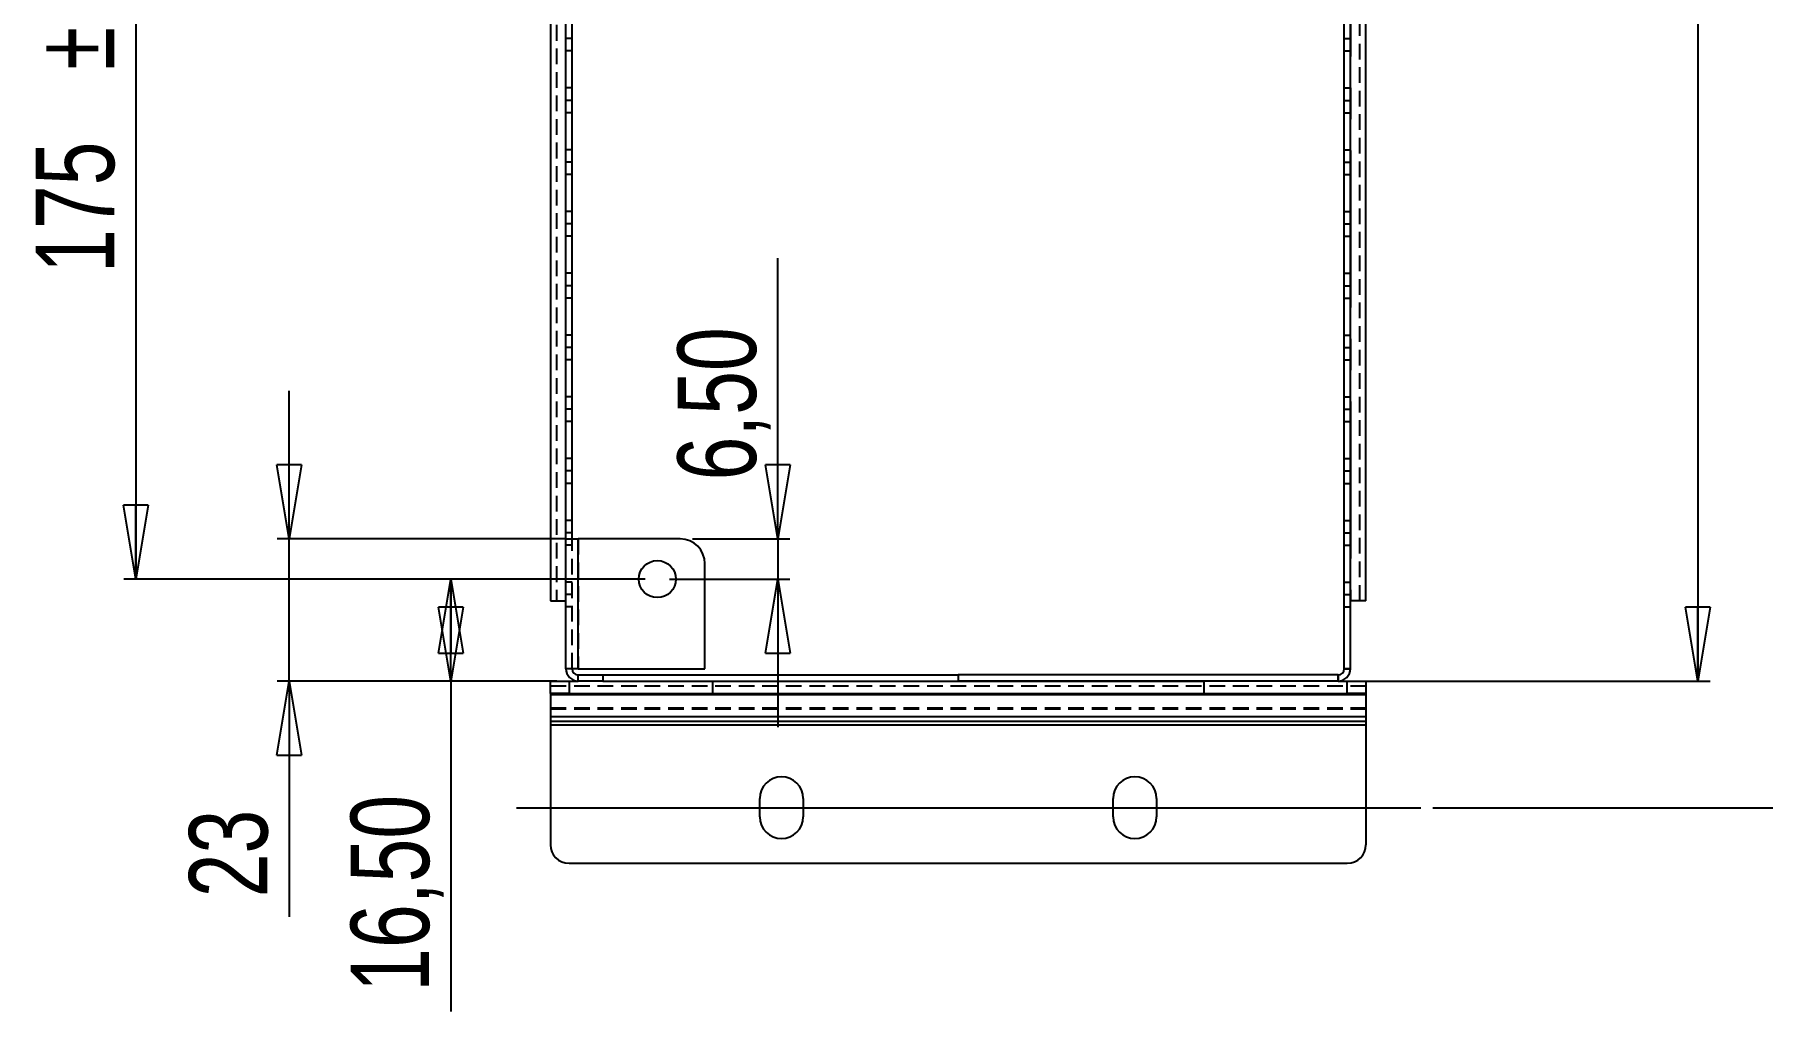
# Model space of a CAD drawing. Extents: x 0 to 841, y 0 to 594.
# Drawn here: x 356.4 to 496.2, y 273 to 352.1 of the extents above; entities that cross this region are included whole.
import ezdxf

# ---------------------------------------------------------------- set-up
doc = ezdxf.new("R2010")
doc.units = 0
doc.linetypes.add('CENTERX2', pattern=[20.32, 12.7, -2.54, 2.54, -2.54])
doc.linetypes.add('HIDDEN', pattern=[1.905, 1.27, -0.635])
doc.layers.get('0').update_dxf_attribs({"linetype": 'CONTINUOUS'})
doc.layers.add('FORMAT', color=7, linetype='CONTINUOUS')
doc.styles.add('SLDTEXTSTYLE0', font='TXT', dxfattribs={"width": 0.75})
doc.dimstyles.new('SLDDIMSTYLE0', dxfattribs={"dimtxt": 6.35, "dimasz": 5.9944, "dimexe": 0, "dimexo": 0.0625, "dimgap": 1.5875, "dimtad": 1, "dimtih": 1, "dimtoh": 1, "dimlfac": 2, "dimzin": 12, "dimtxsty": 'SLDTEXTSTYLE0', "dimblk1": 'CLOSED', "dimblk2": 'CLOSED', "dimsah": 1, "dimcen": 0.09, "dimazin": 3, "dimtfac": 1, "dimtofl": 0, "dimtmove": 0, "dimatfit": 3, "dimtolj": 1, "dimtzin": 12})
doc.dimstyles.new('SLDDIMSTYLE1', dxfattribs={"dimtxt": 6.35, "dimasz": 5.9944, "dimexe": 0, "dimexo": 0.0625, "dimgap": 1.5875, "dimtad": 1, "dimtih": 1, "dimtoh": 1, "dimlfac": 2, "dimzin": 12, "dimtxsty": 'SLDTEXTSTYLE0', "dimblk1": 'CLOSED', "dimblk2": 'CLOSED', "dimsah": 1, "dimcen": 0.09, "dimazin": 3, "dimtol": 1, "dimtp": 0.2, "dimtm": 0.2, "dimtfac": 1, "dimtofl": 0, "dimtmove": 0, "dimatfit": 3, "dimtolj": 1})
doc.dimstyles.new('SLDDIMSTYLE3', dxfattribs={"dimtxt": 6.35, "dimasz": 5.9944, "dimexe": 0, "dimexo": 0.0625, "dimgap": 1.5875, "dimtad": 1, "dimtih": 1, "dimtoh": 1, "dimlfac": 2, "dimzin": 12, "dimtxsty": 'SLDTEXTSTYLE0', "dimblk1": 'CLOSED', "dimblk2": 'CLOSED', "dimsah": 1, "dimcen": 0.09, "dimazin": 3, "dimtol": 1, "dimtm": 0.5, "dimtfac": 1, "dimtofl": 0, "dimtmove": 0, "dimatfit": 3, "dimtolj": 1})

# ---------------------------------------------------------------- blocks, each defined once
blk = doc.blocks.new('_CLOSED')
at = {"color": 0, "linetype": 'BYBLOCK'}
for p, q in [((-1, 0.166667), (0, 0)), ((-1, 0.166667), (-1, -0.166667)), ((0, 0), (-1, -0.166667)), ((0, 0), (-1, 0))]:
    blk.add_line(p, q, dxfattribs=at)
blk = doc.blocks.new('*D12')
at = {"layer": 'FORMAT'}
for p, q in [((469.93, 521.98), (508.96, 521.98)), ((507.97, 521.98), (507.97, 289.48)), ((469.56, 289.48), (508.96, 289.48))]:
    blk.add_line(p, q, dxfattribs=at)
at = {"layer": 'FORMAT', "xscale": 5.9944, "yscale": 5.9944}
for p, rotation in [((507.97, 521.98, 0.05), 90.0000000000004), ((507.97, 289.48, 0.05), 270.0000000000004)]:
    blk.add_blockref('_CLOSED', p, dxfattribs=dict(at, rotation=rotation))
at = {"layer": 'FORMAT', "insert": (499.86, 396.83), "char_height": 6.35, "attachment_point": 1, "rotation": 90, "style": 'SLDTEXTSTYLE0'}
blk.add_mtext('465', dxfattribs=at)
blk = doc.blocks.new('*D13')
at = {"layer": 'FORMAT'}
for p, q in [((462.87, 511.73), (492, 511.73)), ((491.01, 511.73), (491.01, 299.73)), ((462.87, 299.73), (492, 299.73))]:
    blk.add_line(p, q, dxfattribs=at)
at = {"layer": 'FORMAT', "xscale": 5.9944, "yscale": 5.9944}
for p, rotation in [((491.01, 511.73, -66.66), 90.0000000000006), ((491.01, 299.73, -66.66), 270.0000000000006)]:
    blk.add_blockref('_CLOSED', p, dxfattribs=dict(at, rotation=rotation))
at = {"layer": 'FORMAT', "char_height": 6.35, "attachment_point": 1, "rotation": 90, "style": 'SLDTEXTSTYLE0'}
for s, insert in [('0,50', (482.9, 410.43)), ('0', (472.82, 410.43)), ('-', (482.9, 406.46)), ('424', (482.9, 388.88))]:
    blk.add_mtext(s, dxfattribs=dict(at, insert=insert))
blk = doc.blocks.new('*D19')
at = {"layer": 'FORMAT'}
for p, q in [((376.98, 311.23), (376.98, 323.22)), ((399.39, 311.23), (375.99, 311.23)), ((376.98, 299.73), (376.98, 311.23)), ((398.64, 299.73), (375.99, 299.73)), ((376.98, 299.73), (376.98, 280.65))]:
    blk.add_line(p, q, dxfattribs=at)
at = {"layer": 'FORMAT', "xscale": 5.9944, "yscale": 5.9944}
for p, rotation in [((376.98, 311.23, -66.56), 270.0000000000006), ((376.98, 299.73, -66.56), 90.00000000000061)]:
    blk.add_blockref('_CLOSED', p, dxfattribs=dict(at, rotation=rotation))
at = {"layer": 'FORMAT', "insert": (368.87, 282.23), "char_height": 6.35, "attachment_point": 1, "rotation": 90, "style": 'SLDTEXTSTYLE0'}
blk.add_mtext('23', dxfattribs=at)
blk = doc.blocks.new('*D21')
at = {"layer": 'FORMAT'}
for p, q in [((405.79, 307.98), (389.07, 307.98)), ((390.06, 299.73), (390.06, 307.98)), ((398.64, 299.73), (389.07, 299.73)), ((390.06, 299.73), (390.06, 272.99))]:
    blk.add_line(p, q, dxfattribs=at)
at = {"layer": 'FORMAT', "xscale": 5.9944, "yscale": 5.9944}
for p, rotation in [((390.06, 307.98, -66.56), 90.00000000000061), ((390.06, 299.73, -66.56), 270.0000000000006)]:
    blk.add_blockref('_CLOSED', p, dxfattribs=dict(at, rotation=rotation))
at = {"layer": 'FORMAT', "insert": (381.95, 274.58), "char_height": 6.35, "attachment_point": 1, "rotation": 90, "style": 'SLDTEXTSTYLE0'}
blk.add_mtext('16,50', dxfattribs=at)
blk = doc.blocks.new('*D22')
at = {"layer": 'FORMAT'}
for p, q in [((405.79, 395.48), (363.58, 395.48)), ((364.57, 395.48), (364.57, 307.98)), ((405.79, 307.98), (363.58, 307.98))]:
    blk.add_line(p, q, dxfattribs=at)
at = {"layer": 'FORMAT', "xscale": 5.9944, "yscale": 5.9944}
for p, rotation in [((364.57, 395.48, -66.56), 90.0000000000006), ((364.57, 307.98, -66.56), 270.0000000000006)]:
    blk.add_blockref('_CLOSED', p, dxfattribs=dict(at, rotation=rotation))
at = {"layer": 'FORMAT', "char_height": 6.35, "attachment_point": 1, "rotation": 90, "style": 'SLDTEXTSTYLE0'}
for s, insert in [('±0,20', (356.46, 349.19)), ('175', (356.46, 332.77))]:
    blk.add_mtext(s, dxfattribs=dict(at, insert=insert))
blk = doc.blocks.new('*D23')
at = {"layer": 'FORMAT'}
for p, q in [((416.52, 311.23), (416.52, 333.97)), ((409.62, 311.23), (417.51, 311.23)), ((416.52, 311.23), (416.52, 307.98)), ((407.77, 307.98), (417.51, 307.98)), ((416.52, 307.98), (416.52, 295.99))]:
    blk.add_line(p, q, dxfattribs=at)
at = {"layer": 'FORMAT', "xscale": 5.9944, "yscale": 5.9944}
for p, rotation in [((416.52, 311.23, -66.56), 270.0000000000006), ((416.52, 307.98, -66.56), 90.0000000000006)]:
    blk.add_blockref('_CLOSED', p, dxfattribs=dict(at, rotation=rotation))
at = {"layer": 'FORMAT', "insert": (408.41, 315.97), "char_height": 6.35, "attachment_point": 1, "rotation": 90, "style": 'SLDTEXTSTYLE0'}
blk.add_mtext('6,50', dxfattribs=at)

msp = doc.modelspace()

# ---------------------------------------------------------------- linework, layer by layer
at = {"color": 7, "linetype": 'CONTINUOUS'}
for p, q in [((462.376, 300.7331), (462.376, 510.7331)), ((462.876, 300.7331), (462.876, 510.7331)), ((398.126, 505.2331), (398.126, 306.2331)), ((464.126, 306.2331), (464.126, 505.2331)), ((399.376, 311.2331), (399.376, 392.2331)), ((399.876, 311.2331), (399.876, 392.2331)), ((399.376, 300.7331), (399.376, 311.2331)), ((399.376, 311.2331), (400.376, 311.2331)), ((400.376, 300.7331), (400.376, 311.2331)), ((408.626, 311.2331), (400.376, 311.2331)), ((410.626, 300.7331), (410.626, 309.2331)), ((398.126, 306.2331), (399.376, 306.2331)), ((464.126, 306.2331), (462.876, 306.2331)), ((399.51, 300.7331), (399.376, 300.7331)), ((400.376, 300.7331), (399.51, 300.7331)), ((400.376, 300.7331), (410.626, 300.7331)), ((462.876, 300.7331), (462.376, 300.7331)), ((398.126, 298.7331), (398.126, 299.7331)), ((398.126, 299.7331), (399.626, 299.7331)), ((399.626, 299.7331), (399.626, 298.7331)), ((399.626, 299.7331), (400.376, 299.7331)), ((400.376, 299.7331), (400.376, 300.2331)), ((400.376, 300.2331), (402.376, 300.2331)), ((402.376, 299.7331), (400.376, 299.7331)), ((402.376, 300.2331), (402.376, 299.7331)), ((402.376, 300.2331), (431.126, 300.2331)), ((402.376, 299.7331), (431.126, 299.7331)), ((411.251, 299.7331), (411.251, 298.7331)), ((411.251, 299.7331), (451.001, 299.7331)), ((431.126, 300.2331), (431.126, 299.7331)), ((461.876, 300.2331), (431.126, 300.2331)), ((431.126, 300.2331), (431.126, 299.7331)), ((461.876, 299.7331), (431.126, 299.7331)), ((451.001, 299.7331), (451.001, 298.7331)), ((461.876, 300.2331), (461.876, 299.7331)), ((461.876, 299.7331), (462.626, 299.7331)), ((462.626, 298.7331), (462.626, 299.7331)), ((462.626, 299.7331), (464.126, 299.7331)), ((464.126, 299.7331), (464.126, 298.7331)), ((399.626, 298.7331), (398.126, 298.7331)), ((398.126, 298.7331), (398.126, 298.6452)), ((398.126, 298.6452), (464.126, 298.6452)), ((398.126, 298.6452), (398.126, 296.8638)), ((399.626, 298.7331), (411.251, 298.7331)), ((411.251, 298.7331), (451.001, 298.7331)), ((451.001, 298.7331), (462.626, 298.7331)), ((464.126, 298.7331), (462.626, 298.7331)), ((464.126, 298.7331), (464.126, 298.6452)), ((464.126, 298.6452), (464.126, 296.8638)), ((398.126, 296.8638), (464.126, 296.8638)), ((398.126, 296.8638), (398.126, 296.4831)), ((464.126, 296.8638), (464.126, 296.4831)), ((398.126, 296.4831), (464.126, 296.4831)), ((398.126, 296.4831), (398.126, 296.1831)), ((398.126, 296.1831), (464.126, 296.1831)), ((398.126, 296.1831), (398.126, 286.4831)), ((464.126, 296.4831), (464.126, 296.1831)), ((464.126, 296.1831), (464.126, 286.4831)), ((415.076, 288.7331), (415.076, 290.2331)), ((418.576, 290.2331), (418.576, 288.7331)), ((443.676, 288.7331), (443.676, 290.2331)), ((447.176, 290.2331), (447.176, 288.7331)), ((399.626, 284.9831), (462.626, 284.9831))]:
    msp.add_line(p, q, dxfattribs=at)
at = {"color": 7, "linetype": 'HIDDEN'}
for p, q in [((398.626, 505.2331), (398.626, 306.2331)), ((463.626, 306.2331), (463.626, 505.2331)), ((399.876, 350.7331), (399.376, 350.7331)), ((462.376, 350.7331), (462.876, 350.7331)), ((399.876, 347.7331), (399.376, 347.7331)), ((462.376, 347.7331), (462.876, 347.7331)), ((399.876, 345.7331), (399.376, 345.7331)), ((462.376, 345.7331), (462.876, 345.7331)), ((399.876, 342.7331), (399.376, 342.7331)), ((462.376, 342.7331), (462.876, 342.7331)), ((399.876, 340.7331), (399.376, 340.7331)), ((462.376, 340.7331), (462.876, 340.7331)), ((399.876, 337.7331), (399.376, 337.7331)), ((462.376, 337.7331), (462.876, 337.7331)), ((399.876, 335.7331), (399.376, 335.7331)), ((462.376, 335.7331), (462.876, 335.7331)), ((399.876, 332.7331), (399.376, 332.7331)), ((462.376, 332.7331), (462.876, 332.7331)), ((399.876, 330.7331), (399.376, 330.7331)), ((462.376, 330.7331), (462.876, 330.7331)), ((399.876, 327.7331), (399.376, 327.7331)), ((462.376, 327.7331), (462.876, 327.7331)), ((399.876, 325.7331), (399.376, 325.7331)), ((462.376, 325.7331), (462.876, 325.7331)), ((399.876, 322.7331), (399.376, 322.7331)), ((462.376, 322.7331), (462.876, 322.7331)), ((399.876, 320.7331), (399.376, 320.7331)), ((462.376, 320.7331), (462.876, 320.7331)), ((399.876, 317.7331), (399.376, 317.7331)), ((462.376, 317.7331), (462.876, 317.7331)), ((399.876, 315.7331), (399.376, 315.7331)), ((462.376, 315.7331), (462.876, 315.7331)), ((399.876, 312.7331), (399.376, 312.7331)), ((462.376, 312.7331), (462.876, 312.7331)), ((399.876, 310.7331), (399.376, 310.7331)), ((399.876, 300.7331), (399.876, 311.2331)), ((400.376, 311.2331), (400.376, 300.7331)), ((462.376, 310.7331), (462.876, 310.7331)), ((399.876, 307.7331), (399.376, 307.7331)), ((462.376, 307.7331), (462.876, 307.7331)), ((399.876, 305.7331), (399.376, 305.7331)), ((462.376, 305.7331), (462.876, 305.7331)), ((462.376, 300.7331), (462.876, 300.7331)), ((398.126, 299.3523), (464.126, 299.3523)), ((461.876, 299.7331), (461.876, 300.2331)), ((461.876, 299.7331), (461.876, 300.2331)), ((461.876, 299.7331), (461.876, 300.2331)), ((461.876, 299.7331), (461.876, 300.2331)), ((461.876, 299.7331), (461.876, 300.2331)), ((461.876, 299.7331), (461.876, 300.2331)), ((461.876, 300.2331), (461.876, 299.7331)), ((461.876, 300.2331), (461.876, 299.7331)), ((461.876, 299.7331), (461.876, 300.2331)), ((398.126, 297.571), (464.126, 297.571)), ((398.126, 297.4831), (464.126, 297.4831)), ((398.126, 296.1831), (464.126, 296.1831))]:
    msp.add_line(p, q, dxfattribs=at)
at = {"color": 7, "linetype": 'CONTINUOUS'}
msp.add_circle((406.776, 307.9831), 1.5, dxfattribs=at)
for centre, radius, start, end in [((408.626, 309.2331), 2, 0, 90), ((400.376, 300.7331), 1, 180, 270), ((400.376, 300.7331), 0.5, 180, 270), ((461.876, 300.7331), 1, 270, 0), ((461.876, 300.7331), 0.5, 270, 0), ((416.826, 290.2331), 1.75, 0, 180), ((445.426, 290.2331), 1.75, 0, 180), ((416.826, 288.7331), 1.75, 180, 0), ((445.426, 288.7331), 1.75, 180, 0), ((399.626, 286.4831), 1.5, 180, 270), ((462.626, 286.4831), 1.5, 270, 0)]:
    msp.add_arc(centre, radius, start, end, dxfattribs=at)
at = {"layer": 'FORMAT', "color": 7, "linetype": 'CENTERX2'}
for p, q in [((399.376, 306.2331), (399.376, 505.2331)), ((399.376, 306.2331), (399.376, 505.2331)), ((399.376, 306.2331), (399.376, 505.2331)), ((399.376, 306.2331), (399.376, 505.2331)), ((399.376, 306.2331), (399.376, 505.2331)), ((399.376, 306.2331), (399.376, 505.2331)), ((399.376, 306.2331), (399.376, 505.2331)), ((399.376, 306.2331), (399.376, 505.2331)), ((462.876, 505.2331), (462.876, 306.2331)), ((462.876, 505.2331), (462.876, 306.2331)), ((462.876, 505.2331), (462.876, 306.2331)), ((462.876, 505.2331), (462.876, 306.2331)), ((462.876, 505.2331), (462.876, 306.2331)), ((462.876, 505.2331), (462.876, 306.2331)), ((462.876, 505.2331), (462.876, 306.2331)), ((462.876, 505.2331), (462.876, 306.2331)), ((399.876, 351.7331), (399.376, 351.7331)), ((399.876, 351.7331), (399.376, 351.7331)), ((399.876, 351.7331), (399.376, 351.7331)), ((399.876, 351.7331), (399.376, 351.7331)), ((399.876, 351.7331), (399.376, 351.7331)), ((399.876, 351.7331), (399.376, 351.7331)), ((399.876, 351.7331), (399.376, 351.7331)), ((399.876, 351.7331), (399.376, 351.7331)), ((399.876, 351.7331), (399.376, 351.7331)), ((399.876, 351.7331), (399.376, 351.7331)), ((399.876, 351.7331), (399.376, 351.7331)), ((399.876, 351.7331), (399.376, 351.7331)), ((399.876, 351.7331), (399.376, 351.7331)), ((399.876, 351.7331), (399.376, 351.7331)), ((462.376, 351.7331), (462.876, 351.7331)), ((462.376, 351.7331), (462.876, 351.7331)), ((462.376, 351.7331), (462.876, 351.7331)), ((462.376, 351.7331), (462.876, 351.7331)), ((462.376, 351.7331), (462.876, 351.7331)), ((462.376, 351.7331), (462.876, 351.7331)), ((462.376, 351.7331), (462.876, 351.7331)), ((462.376, 351.7331), (462.876, 351.7331)), ((462.376, 351.7331), (462.876, 351.7331)), ((462.376, 351.7331), (462.876, 351.7331)), ((462.376, 351.7331), (462.876, 351.7331)), ((462.376, 351.7331), (462.876, 351.7331)), ((462.376, 351.7331), (462.876, 351.7331)), ((462.376, 351.7331), (462.876, 351.7331)), ((399.876, 346.7331), (399.376, 346.7331)), ((399.876, 346.7331), (399.376, 346.7331)), ((399.876, 346.7331), (399.376, 346.7331)), ((399.876, 346.7331), (399.376, 346.7331)), ((399.876, 346.7331), (399.376, 346.7331)), ((399.876, 346.7331), (399.376, 346.7331)), ((399.876, 346.7331), (399.376, 346.7331)), ((399.876, 346.7331), (399.376, 346.7331)), ((399.876, 346.7331), (399.376, 346.7331)), ((399.876, 346.7331), (399.376, 346.7331)), ((399.876, 346.7331), (399.376, 346.7331)), ((399.876, 346.7331), (399.376, 346.7331)), ((399.876, 346.7331), (399.376, 346.7331)), ((399.876, 346.7331), (399.376, 346.7331)), ((462.376, 346.7331), (462.876, 346.7331)), ((462.376, 346.7331), (462.876, 346.7331)), ((462.376, 346.7331), (462.876, 346.7331)), ((462.376, 346.7331), (462.876, 346.7331)), ((462.376, 346.7331), (462.876, 346.7331)), ((462.376, 346.7331), (462.876, 346.7331)), ((462.376, 346.7331), (462.876, 346.7331)), ((462.376, 346.7331), (462.876, 346.7331)), ((462.376, 346.7331), (462.876, 346.7331)), ((462.376, 346.7331), (462.876, 346.7331)), ((462.376, 346.7331), (462.876, 346.7331)), ((462.376, 346.7331), (462.876, 346.7331)), ((462.376, 346.7331), (462.876, 346.7331)), ((462.376, 346.7331), (462.876, 346.7331)), ((399.876, 341.7331), (399.376, 341.7331)), ((399.876, 341.7331), (399.376, 341.7331)), ((399.876, 341.7331), (399.376, 341.7331)), ((399.876, 341.7331), (399.376, 341.7331)), ((399.876, 341.7331), (399.376, 341.7331)), ((399.876, 341.7331), (399.376, 341.7331)), ((399.876, 341.7331), (399.376, 341.7331)), ((399.876, 341.7331), (399.376, 341.7331)), ((399.876, 341.7331), (399.376, 341.7331)), ((399.876, 341.7331), (399.376, 341.7331)), ((399.876, 341.7331), (399.376, 341.7331)), ((399.876, 341.7331), (399.376, 341.7331)), ((399.876, 341.7331), (399.376, 341.7331)), ((399.876, 341.7331), (399.376, 341.7331)), ((462.376, 341.7331), (462.876, 341.7331)), ((462.376, 341.7331), (462.876, 341.7331)), ((462.376, 341.7331), (462.876, 341.7331)), ((462.376, 341.7331), (462.876, 341.7331)), ((462.376, 341.7331), (462.876, 341.7331)), ((462.376, 341.7331), (462.876, 341.7331)), ((462.376, 341.7331), (462.876, 341.7331)), ((462.376, 341.7331), (462.876, 341.7331)), ((462.376, 341.7331), (462.876, 341.7331)), ((462.376, 341.7331), (462.876, 341.7331)), ((462.376, 341.7331), (462.876, 341.7331)), ((462.376, 341.7331), (462.876, 341.7331)), ((462.376, 341.7331), (462.876, 341.7331)), ((462.376, 341.7331), (462.876, 341.7331)), ((399.876, 336.7331), (399.376, 336.7331)), ((399.876, 336.7331), (399.376, 336.7331)), ((399.876, 336.7331), (399.376, 336.7331)), ((399.876, 336.7331), (399.376, 336.7331)), ((399.876, 336.7331), (399.376, 336.7331)), ((399.876, 336.7331), (399.376, 336.7331)), ((399.876, 336.7331), (399.376, 336.7331)), ((399.876, 336.7331), (399.376, 336.7331)), ((399.876, 336.7331), (399.376, 336.7331)), ((399.876, 336.7331), (399.376, 336.7331)), ((399.876, 336.7331), (399.376, 336.7331)), ((399.876, 336.7331), (399.376, 336.7331)), ((399.876, 336.7331), (399.376, 336.7331)), ((399.876, 336.7331), (399.376, 336.7331)), ((462.376, 336.7331), (462.876, 336.7331)), ((462.376, 336.7331), (462.876, 336.7331)), ((462.376, 336.7331), (462.876, 336.7331)), ((462.376, 336.7331), (462.876, 336.7331)), ((462.376, 336.7331), (462.876, 336.7331)), ((462.376, 336.7331), (462.876, 336.7331)), ((462.376, 336.7331), (462.876, 336.7331)), ((462.376, 336.7331), (462.876, 336.7331)), ((462.376, 336.7331), (462.876, 336.7331)), ((462.376, 336.7331), (462.876, 336.7331)), ((462.376, 336.7331), (462.876, 336.7331)), ((462.376, 336.7331), (462.876, 336.7331)), ((462.376, 336.7331), (462.876, 336.7331)), ((462.376, 336.7331), (462.876, 336.7331)), ((399.876, 331.7331), (399.376, 331.7331)), ((399.876, 331.7331), (399.376, 331.7331)), ((399.876, 331.7331), (399.376, 331.7331)), ((399.876, 331.7331), (399.376, 331.7331)), ((399.876, 331.7331), (399.376, 331.7331)), ((399.876, 331.7331), (399.376, 331.7331)), ((399.876, 331.7331), (399.376, 331.7331)), ((399.876, 331.7331), (399.376, 331.7331)), ((399.876, 331.7331), (399.376, 331.7331)), ((399.876, 331.7331), (399.376, 331.7331)), ((399.876, 331.7331), (399.376, 331.7331)), ((399.876, 331.7331), (399.376, 331.7331)), ((399.876, 331.7331), (399.376, 331.7331)), ((399.876, 331.7331), (399.376, 331.7331)), ((462.376, 331.7331), (462.876, 331.7331)), ((462.376, 331.7331), (462.876, 331.7331)), ((462.376, 331.7331), (462.876, 331.7331)), ((462.376, 331.7331), (462.876, 331.7331)), ((462.376, 331.7331), (462.876, 331.7331)), ((462.376, 331.7331), (462.876, 331.7331)), ((462.376, 331.7331), (462.876, 331.7331)), ((462.376, 331.7331), (462.876, 331.7331)), ((462.376, 331.7331), (462.876, 331.7331)), ((462.376, 331.7331), (462.876, 331.7331)), ((462.376, 331.7331), (462.876, 331.7331)), ((462.376, 331.7331), (462.876, 331.7331)), ((462.376, 331.7331), (462.876, 331.7331)), ((462.376, 331.7331), (462.876, 331.7331)), ((399.876, 326.7331), (399.376, 326.7331)), ((399.876, 326.7331), (399.376, 326.7331)), ((399.876, 326.7331), (399.376, 326.7331)), ((399.876, 326.7331), (399.376, 326.7331)), ((399.876, 326.7331), (399.376, 326.7331)), ((399.876, 326.7331), (399.376, 326.7331)), ((399.876, 326.7331), (399.376, 326.7331)), ((399.876, 326.7331), (399.376, 326.7331)), ((399.876, 326.7331), (399.376, 326.7331)), ((399.876, 326.7331), (399.376, 326.7331)), ((399.876, 326.7331), (399.376, 326.7331)), ((399.876, 326.7331), (399.376, 326.7331)), ((399.876, 326.7331), (399.376, 326.7331)), ((399.876, 326.7331), (399.376, 326.7331)), ((462.376, 326.7331), (462.876, 326.7331)), ((462.376, 326.7331), (462.876, 326.7331)), ((462.376, 326.7331), (462.876, 326.7331)), ((462.376, 326.7331), (462.876, 326.7331)), ((462.376, 326.7331), (462.876, 326.7331)), ((462.376, 326.7331), (462.876, 326.7331)), ((462.376, 326.7331), (462.876, 326.7331)), ((462.376, 326.7331), (462.876, 326.7331)), ((462.376, 326.7331), (462.876, 326.7331)), ((462.376, 326.7331), (462.876, 326.7331)), ((462.376, 326.7331), (462.876, 326.7331)), ((462.376, 326.7331), (462.876, 326.7331)), ((462.376, 326.7331), (462.876, 326.7331)), ((462.376, 326.7331), (462.876, 326.7331)), ((399.876, 321.7331), (399.376, 321.7331)), ((399.876, 321.7331), (399.376, 321.7331)), ((399.876, 321.7331), (399.376, 321.7331)), ((399.876, 321.7331), (399.376, 321.7331)), ((399.876, 321.7331), (399.376, 321.7331)), ((399.876, 321.7331), (399.376, 321.7331)), ((399.876, 321.7331), (399.376, 321.7331)), ((399.876, 321.7331), (399.376, 321.7331)), ((399.876, 321.7331), (399.376, 321.7331)), ((399.876, 321.7331), (399.376, 321.7331)), ((399.876, 321.7331), (399.376, 321.7331)), ((399.876, 321.7331), (399.376, 321.7331)), ((399.876, 321.7331), (399.376, 321.7331)), ((399.876, 321.7331), (399.376, 321.7331)), ((462.376, 321.7331), (462.876, 321.7331)), ((462.376, 321.7331), (462.876, 321.7331)), ((462.376, 321.7331), (462.876, 321.7331)), ((462.376, 321.7331), (462.876, 321.7331)), ((462.376, 321.7331), (462.876, 321.7331)), ((462.376, 321.7331), (462.876, 321.7331)), ((462.376, 321.7331), (462.876, 321.7331)), ((462.376, 321.7331), (462.876, 321.7331)), ((462.376, 321.7331), (462.876, 321.7331)), ((462.376, 321.7331), (462.876, 321.7331)), ((462.376, 321.7331), (462.876, 321.7331)), ((462.376, 321.7331), (462.876, 321.7331)), ((462.376, 321.7331), (462.876, 321.7331)), ((462.376, 321.7331), (462.876, 321.7331)), ((399.876, 316.7331), (399.376, 316.7331)), ((399.876, 316.7331), (399.376, 316.7331)), ((399.876, 316.7331), (399.376, 316.7331)), ((399.876, 316.7331), (399.376, 316.7331)), ((399.876, 316.7331), (399.376, 316.7331)), ((399.876, 316.7331), (399.376, 316.7331)), ((399.876, 316.7331), (399.376, 316.7331)), ((399.876, 316.7331), (399.376, 316.7331)), ((399.876, 316.7331), (399.376, 316.7331)), ((399.876, 316.7331), (399.376, 316.7331)), ((399.876, 316.7331), (399.376, 316.7331)), ((399.876, 316.7331), (399.376, 316.7331)), ((399.876, 316.7331), (399.376, 316.7331)), ((399.876, 316.7331), (399.376, 316.7331)), ((462.376, 316.7331), (462.876, 316.7331)), ((462.376, 316.7331), (462.876, 316.7331)), ((462.376, 316.7331), (462.876, 316.7331)), ((462.376, 316.7331), (462.876, 316.7331)), ((462.376, 316.7331), (462.876, 316.7331)), ((462.376, 316.7331), (462.876, 316.7331)), ((462.376, 316.7331), (462.876, 316.7331)), ((462.376, 316.7331), (462.876, 316.7331)), ((462.376, 316.7331), (462.876, 316.7331)), ((462.376, 316.7331), (462.876, 316.7331)), ((462.376, 316.7331), (462.876, 316.7331)), ((462.376, 316.7331), (462.876, 316.7331)), ((462.376, 316.7331), (462.876, 316.7331)), ((462.376, 316.7331), (462.876, 316.7331)), ((399.876, 311.7331), (399.376, 311.7331)), ((399.876, 311.7331), (399.376, 311.7331)), ((399.876, 311.7331), (399.376, 311.7331)), ((399.876, 311.7331), (399.376, 311.7331)), ((399.876, 311.7331), (399.376, 311.7331)), ((399.876, 311.7331), (399.376, 311.7331)), ((399.876, 311.7331), (399.376, 311.7331)), ((399.876, 311.7331), (399.376, 311.7331)), ((399.876, 311.7331), (399.376, 311.7331)), ((399.876, 311.7331), (399.376, 311.7331)), ((399.876, 311.7331), (399.376, 311.7331)), ((399.876, 311.7331), (399.376, 311.7331)), ((399.876, 311.7331), (399.376, 311.7331)), ((399.876, 311.7331), (399.376, 311.7331)), ((462.376, 311.7331), (462.876, 311.7331)), ((462.376, 311.7331), (462.876, 311.7331)), ((462.376, 311.7331), (462.876, 311.7331)), ((462.376, 311.7331), (462.876, 311.7331)), ((462.376, 311.7331), (462.876, 311.7331)), ((462.376, 311.7331), (462.876, 311.7331)), ((462.376, 311.7331), (462.876, 311.7331)), ((462.376, 311.7331), (462.876, 311.7331)), ((462.376, 311.7331), (462.876, 311.7331)), ((462.376, 311.7331), (462.876, 311.7331)), ((462.376, 311.7331), (462.876, 311.7331)), ((462.376, 311.7331), (462.876, 311.7331)), ((462.376, 311.7331), (462.876, 311.7331)), ((462.376, 311.7331), (462.876, 311.7331)), ((399.876, 306.7331), (399.376, 306.7331)), ((399.876, 306.7331), (399.376, 306.7331)), ((399.876, 306.7331), (399.376, 306.7331)), ((399.876, 306.7331), (399.376, 306.7331)), ((399.876, 306.7331), (399.376, 306.7331)), ((399.876, 306.7331), (399.376, 306.7331)), ((399.876, 306.7331), (399.376, 306.7331)), ((399.876, 306.7331), (399.376, 306.7331)), ((399.876, 306.7331), (399.376, 306.7331)), ((399.876, 306.7331), (399.376, 306.7331)), ((399.876, 306.7331), (399.376, 306.7331)), ((399.876, 306.7331), (399.376, 306.7331)), ((399.876, 306.7331), (399.376, 306.7331)), ((399.876, 306.7331), (399.376, 306.7331)), ((462.376, 306.7331), (462.876, 306.7331)), ((462.376, 306.7331), (462.876, 306.7331)), ((462.376, 306.7331), (462.876, 306.7331)), ((462.376, 306.7331), (462.876, 306.7331)), ((462.376, 306.7331), (462.876, 306.7331)), ((462.376, 306.7331), (462.876, 306.7331)), ((462.376, 306.7331), (462.876, 306.7331)), ((462.376, 306.7331), (462.876, 306.7331)), ((462.376, 306.7331), (462.876, 306.7331)), ((462.376, 306.7331), (462.876, 306.7331)), ((462.376, 306.7331), (462.876, 306.7331)), ((462.376, 306.7331), (462.876, 306.7331)), ((462.376, 306.7331), (462.876, 306.7331)), ((462.376, 306.7331), (462.876, 306.7331))]:
    msp.add_line(p, q, dxfattribs=at)
at = {"layer": 'FORMAT'}
msp.add_line((395.3719, 289.4831), (468.573, 289.4831), dxfattribs=at)

# ---------------------------------------------------------------- dimensions: what is measured, and where the dimension line sits
for base, p1, p2, dimstyle, override, picture, middle in [((507.9728, 289.4831), (468.9367, 521.9831), (468.573, 289.4831), 'SLDDIMSTYLE0', {"dimtxt": 6.35, "dimasz": 5.9944, "dimexe": 0.9906, "dimexo": 0.9906, "dimgap": 1.524, "dimtad": 1, "dimtih": 0, "dimtoh": 0, "dimlfac": 2, "dimzin": 12, "dimtzin": 12}, '*D12', (507.9728, 403.8671)), ((491.0131, 299.7331), (461.876, 511.7331), (461.876, 299.7331), 'SLDDIMSTYLE3', {"dimtxt": 6.35, "dimasz": 5.9944, "dimexe": 0.9906, "dimexo": 0.9906, "dimgap": 1.524, "dimtad": 1, "dimtih": 0, "dimtoh": 0, "dimlfac": 2, "dimzin": 12, "dimtzin": 8}, '*D13', (491.0131, 407.8622)), ((364.5707, 307.9831), (406.776, 395.4831), (406.776, 307.9831), 'SLDDIMSTYLE1', {"dimtxt": 6.35, "dimasz": 5.9944, "dimexe": 0.9906, "dimexo": 0.9906, "dimgap": 1.524, "dimtad": 1, "dimtih": 0, "dimtoh": 0, "dimlfac": 2, "dimzin": 12, "dimtzin": 8}, '*D22', (364.5707, 351.5115)), ((416.5237, 307.9831), (408.626, 311.2331), (406.776, 307.9831), 'SLDDIMSTYLE0', {"dimtxt": 6.35, "dimasz": 5.9944, "dimexe": 0.9906, "dimexo": 0.9906, "dimgap": 1.524, "dimtad": 1, "dimtih": 0, "dimtoh": 0, "dimlfac": 2, "dimzin": 12, "dimtzin": 12}, '*D23', (416.5237, 324.1762)), ((376.9794, 311.2331), (399.626, 299.7331), (400.376, 311.2331), 'SLDDIMSTYLE0', {"dimtxt": 6.35, "dimasz": 5.9944, "dimexe": 0.9906, "dimexo": 0.9906, "dimgap": 1.524, "dimtad": 1, "dimtih": 0, "dimtoh": 0, "dimlfac": 2, "dimzin": 12, "dimtzin": 12}, '*D19', (376.9794, 286.9245)), ((390.0606, 307.9831), (399.626, 299.7331), (406.776, 307.9831), 'SLDDIMSTYLE0', {"dimtxt": 6.35, "dimasz": 5.9944, "dimexe": 0.9906, "dimexo": 0.9906, "dimgap": 1.524, "dimtad": 1, "dimtih": 0, "dimtoh": 0, "dimlfac": 2, "dimzin": 12, "dimtzin": 12}, '*D21', (390.0606, 285.1349))]:
    dim = msp.add_linear_dim(base=base, p1=p1, p2=p2, angle=90, dimstyle=dimstyle, override=override, dxfattribs=at)
    dim.commit()
    dim.dimension.update_dxf_attribs({"geometry": picture, "text_midpoint": middle, "dimtype": 160})

doc.saveas('drawing.dxf')
